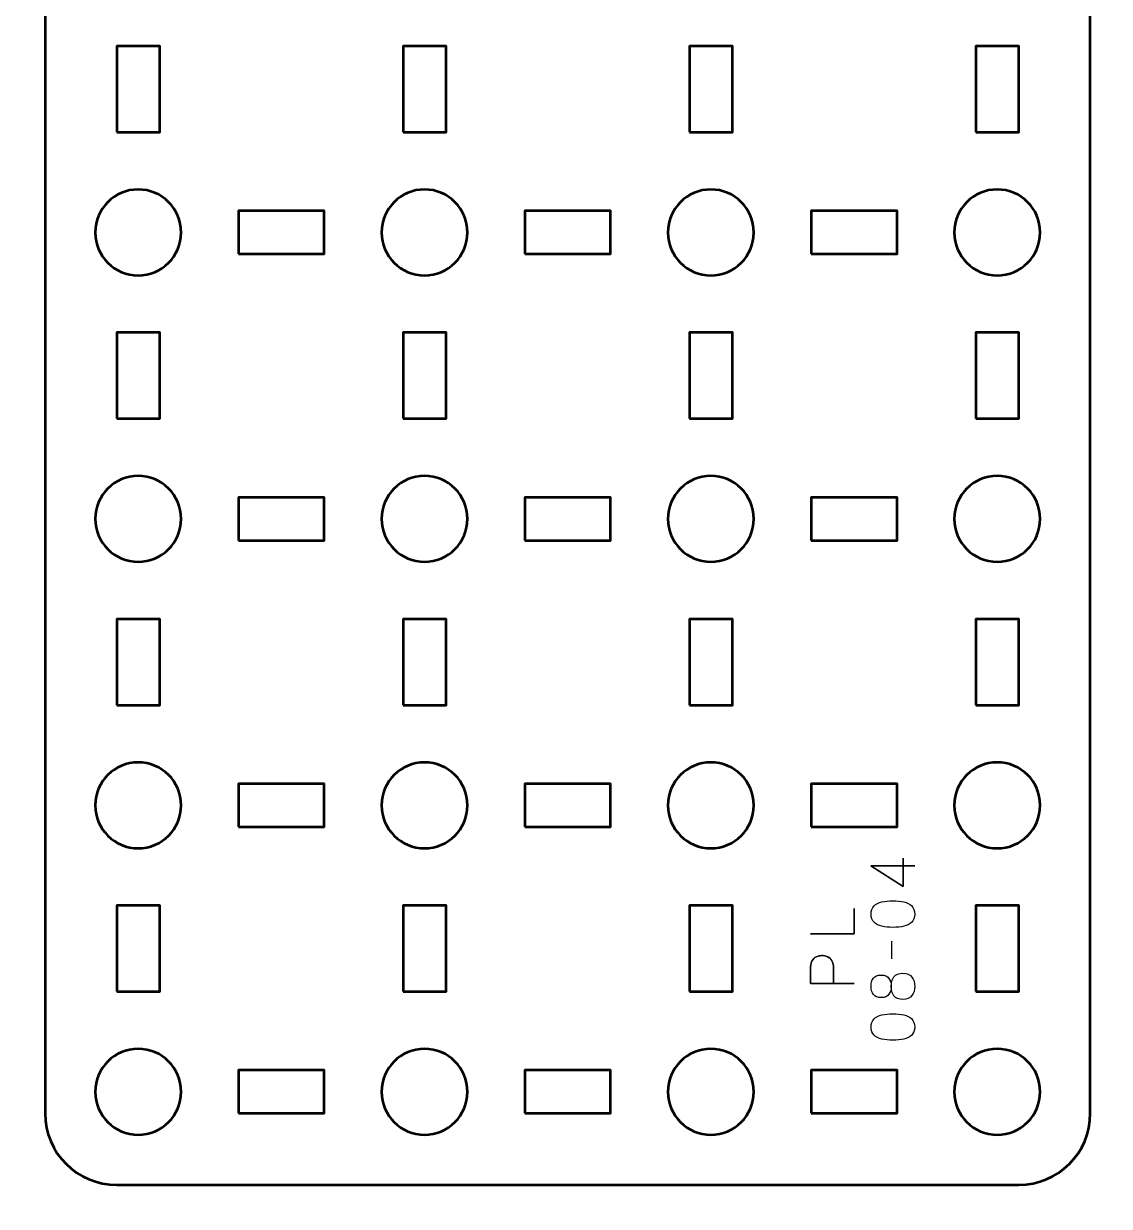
# Model space of a CAD drawing. Header units: centimetres. Extents: x -21 to 0, y -29.7 to 0.
# Drawn here: x -13.31 to -5.72, y -15.75 to -7.49 of the extents above; entities that cross this region are included whole.
import ezdxf

# ---------------------------------------------------------------- set-up
doc = ezdxf.new("R2010")
doc.units = ezdxf.units.CM
doc.header["$MEASUREMENT"] = 0
doc.layers.add('Layer 1', color=7, linetype='Continuous')

msp = doc.modelspace()

# ---------------------------------------------------------------- linework, layer by layer
at = {"layer": 'Layer 1', "color": 22, "lineweight": 53}
msp.add_open_spline([(-21.00003, -29.19996), (-21.00003, -29.19996), (-21.00003, -0.49992), (-21.00003, -0.49992), (-21.00003, -0.49992), (-21.00003, -0.22295), (-20.77694, 0.00004), (-20.49994, 0.00004), (-20.49994, 0.00004), (-20.49994, 0.00004), (-0.50008, 0.00004), (-0.50008, 0.00004), (-0.50008, 0.00004), (-0.22294, 0.00004), (0.00002, -0.22295), (0.00002, -0.49992), (0.00002, -0.49992), (0.00002, -0.49992), (0.00002, -29.19996), (0.00002, -29.19996), (0.00002, -29.19996), (0.00002, -29.47696), (-0.22294, -29.70005), (-0.50008, -29.70005), (-0.50008, -29.70005), (-0.50008, -29.70005), (-20.49994, -29.70005), (-20.49994, -29.70005), (-20.49994, -29.70005), (-20.77694, -29.70005), (-21.00003, -29.47696), (-21.00003, -29.19996)], degree=3, knots=[0, 0, 0, 0, 0.125, 0.125, 0.125, 0.125, 0.25, 0.25, 0.25, 0.25, 0.375, 0.375, 0.375, 0.375, 0.5, 0.5, 0.5, 0.5, 0.625, 0.625, 0.625, 0.625, 0.75, 0.75, 0.75, 0.75, 0.875, 0.875, 0.875, 0.875, 1, 1, 1, 1], dxfattribs=at)
at = {"layer": 'Layer 1', "color": 2, "lineweight": 53}
msp.add_open_spline([(-13.15627, -15.09992), (-13.15627, -15.09992), (-13.15627, -0.80006), (-13.15627, -0.80006), (-13.15627, -0.80006), (-13.15627, -0.52292), (-12.93318, -0.29996), (-12.65618, -0.29996), (-12.65618, -0.29996), (-12.65618, -0.29996), (-6.35621, -0.29996), (-6.35621, -0.29996), (-6.35621, -0.29996), (-6.07924, -0.29996), (-5.85625, -0.52292), (-5.85625, -0.80006), (-5.85625, -0.80006), (-5.85625, -0.80006), (-5.85625, -15.09992), (-5.85625, -15.09992), (-5.85625, -15.09992), (-5.85625, -15.37692), (-6.07924, -15.60002), (-6.35621, -15.60002), (-6.35621, -15.60002), (-6.35621, -15.60002), (-12.65618, -15.60002), (-12.65618, -15.60002), (-12.65618, -15.60002), (-12.93318, -15.60002), (-13.15627, -15.37692), (-13.15627, -15.09992)], degree=3, knots=[0, 0, 0, 0, 0.125, 0.125, 0.125, 0.125, 0.25, 0.25, 0.25, 0.25, 0.375, 0.375, 0.375, 0.375, 0.5, 0.5, 0.5, 0.5, 0.625, 0.625, 0.625, 0.625, 0.75, 0.75, 0.75, 0.75, 0.875, 0.875, 0.875, 0.875, 1, 1, 1, 1], dxfattribs=at)
at = {"layer": 'Layer 1', "lineweight": 53}
for points in [[(-12.65618, -8.24997), (-12.65618, -8.24997), (-12.65618, -7.64997), (-12.65618, -7.64997), (-12.65618, -7.64997), (-12.65618, -7.64997), (-12.35617, -7.64997), (-12.35617, -7.64997), (-12.35617, -7.64997), (-12.35617, -7.64997), (-12.35617, -8.24997), (-12.35617, -8.24997), (-12.35617, -8.24997), (-12.35617, -8.24997), (-12.65618, -8.24997), (-12.65618, -8.24997)], [(-10.65624, -8.24997), (-10.65624, -8.24997), (-10.65624, -7.64997), (-10.65624, -7.64997), (-10.65624, -7.64997), (-10.65624, -7.64997), (-10.35624, -7.64997), (-10.35624, -7.64997), (-10.35624, -7.64997), (-10.35624, -7.64997), (-10.35624, -8.24997), (-10.35624, -8.24997), (-10.35624, -8.24997), (-10.35624, -8.24997), (-10.65624, -8.24997), (-10.65624, -8.24997)], [(-8.65632, -8.24997), (-8.65632, -8.24997), (-8.65632, -7.64997), (-8.65632, -7.64997), (-8.65632, -7.64997), (-8.65632, -7.64997), (-8.35632, -7.64997), (-8.35632, -7.64997), (-8.35632, -7.64997), (-8.35632, -7.64997), (-8.35632, -8.24997), (-8.35632, -8.24997), (-8.35632, -8.24997), (-8.35632, -8.24997), (-8.65632, -8.24997), (-8.65632, -8.24997)], [(-6.65621, -8.24997), (-6.65621, -8.24997), (-6.65621, -7.64997), (-6.65621, -7.64997), (-6.65621, -7.64997), (-6.65621, -7.64997), (-6.35621, -7.64997), (-6.35621, -7.64997), (-6.35621, -7.64997), (-6.35621, -7.64997), (-6.35621, -8.24997), (-6.35621, -8.24997), (-6.35621, -8.24997), (-6.35621, -8.24997), (-6.65621, -8.24997), (-6.65621, -8.24997)], [(-12.50624, -8.65002), (-12.34047, -8.65002), (-12.20624, -8.78426), (-12.20624, -8.95003), (-12.20624, -8.95003), (-12.20624, -9.11569), (-12.34047, -9.25003), (-12.50624, -9.25003), (-12.50624, -9.25003), (-12.67191, -9.25003), (-12.80625, -9.11569), (-12.80625, -8.95003), (-12.80625, -8.95003), (-12.80625, -8.78426), (-12.67191, -8.65002), (-12.50624, -8.65002)], [(-10.50617, -8.65002), (-10.34054, -8.65002), (-10.20617, -8.78426), (-10.20617, -8.95003), (-10.20617, -8.95003), (-10.20617, -9.11569), (-10.34054, -9.25003), (-10.50617, -9.25003), (-10.50617, -9.25003), (-10.67194, -9.25003), (-10.80617, -9.11569), (-10.80617, -8.95003), (-10.80617, -8.95003), (-10.80617, -8.78426), (-10.67194, -8.65002), (-10.50617, -8.65002)], [(-8.50625, -8.65002), (-8.34058, -8.65002), (-8.20625, -8.78426), (-8.20625, -8.95003), (-8.20625, -8.95003), (-8.20625, -9.11569), (-8.34058, -9.25003), (-8.50625, -9.25003), (-8.50625, -9.25003), (-8.67188, -9.25003), (-8.80625, -9.11569), (-8.80625, -8.95003), (-8.80625, -8.95003), (-8.80625, -8.78426), (-8.67188, -8.65002), (-8.50625, -8.65002)], [(-6.50628, -8.65002), (-6.34051, -8.65002), (-6.20628, -8.78426), (-6.20628, -8.95003), (-6.20628, -8.95003), (-6.20628, -9.11569), (-6.34051, -9.25003), (-6.50628, -9.25003), (-6.50628, -9.25003), (-6.67195, -9.25003), (-6.80628, -9.11569), (-6.80628, -8.95003), (-6.80628, -8.95003), (-6.80628, -8.78426), (-6.67195, -8.65002), (-6.50628, -8.65002)], [(-11.80623, -9.09996), (-11.80623, -9.09996), (-11.80623, -8.79995), (-11.80623, -8.79995), (-11.80623, -8.79995), (-11.80623, -8.79995), (-11.20622, -8.79995), (-11.20622, -8.79995), (-11.20622, -8.79995), (-11.20622, -8.79995), (-11.20622, -9.09996), (-11.20622, -9.09996), (-11.20622, -9.09996), (-11.20622, -9.09996), (-11.80623, -9.09996), (-11.80623, -9.09996)], [(-9.80626, -9.09996), (-9.80626, -9.09996), (-9.80626, -8.79995), (-9.80626, -8.79995), (-9.80626, -8.79995), (-9.80626, -8.79995), (-9.20627, -8.79995), (-9.20627, -8.79995), (-9.20627, -8.79995), (-9.20627, -8.79995), (-9.20627, -9.09996), (-9.20627, -9.09996), (-9.20627, -9.09996), (-9.20627, -9.09996), (-9.80626, -9.09996), (-9.80626, -9.09996)], [(-7.8062, -9.09996), (-7.8062, -9.09996), (-7.8062, -8.79995), (-7.8062, -8.79995), (-7.8062, -8.79995), (-7.8062, -8.79995), (-7.20619, -8.79995), (-7.20619, -8.79995), (-7.20619, -8.79995), (-7.20619, -8.79995), (-7.20619, -9.09996), (-7.20619, -9.09996), (-7.20619, -9.09996), (-7.20619, -9.09996), (-7.8062, -9.09996), (-7.8062, -9.09996)], [(-12.65618, -10.24994), (-12.65618, -10.24994), (-12.65618, -9.64994), (-12.65618, -9.64994), (-12.65618, -9.64994), (-12.65618, -9.64994), (-12.35617, -9.64994), (-12.35617, -9.64994), (-12.35617, -9.64994), (-12.35617, -9.64994), (-12.35617, -10.24994), (-12.35617, -10.24994), (-12.35617, -10.24994), (-12.35617, -10.24994), (-12.65618, -10.24994), (-12.65618, -10.24994)], [(-10.65624, -10.24994), (-10.65624, -10.24994), (-10.65624, -9.64994), (-10.65624, -9.64994), (-10.65624, -9.64994), (-10.65624, -9.64994), (-10.35624, -9.64994), (-10.35624, -9.64994), (-10.35624, -9.64994), (-10.35624, -9.64994), (-10.35624, -10.24994), (-10.35624, -10.24994), (-10.35624, -10.24994), (-10.35624, -10.24994), (-10.65624, -10.24994), (-10.65624, -10.24994)], [(-8.65632, -10.24994), (-8.65632, -10.24994), (-8.65632, -9.64994), (-8.65632, -9.64994), (-8.65632, -9.64994), (-8.65632, -9.64994), (-8.35632, -9.64994), (-8.35632, -9.64994), (-8.35632, -9.64994), (-8.35632, -9.64994), (-8.35632, -10.24994), (-8.35632, -10.24994), (-8.35632, -10.24994), (-8.35632, -10.24994), (-8.65632, -10.24994), (-8.65632, -10.24994)], [(-6.65621, -10.24994), (-6.65621, -10.24994), (-6.65621, -9.64994), (-6.65621, -9.64994), (-6.65621, -9.64994), (-6.65621, -9.64994), (-6.35621, -9.64994), (-6.35621, -9.64994), (-6.35621, -9.64994), (-6.35621, -9.64994), (-6.35621, -10.24994), (-6.35621, -10.24994), (-6.35621, -10.24994), (-6.35621, -10.24994), (-6.65621, -10.24994), (-6.65621, -10.24994)], [(-12.50624, -10.64999), (-12.34047, -10.64999), (-12.20624, -10.78433), (-12.20624, -10.94999), (-12.20624, -10.94999), (-12.20624, -11.11562), (-12.34047, -11.25), (-12.50624, -11.25), (-12.50624, -11.25), (-12.67191, -11.25), (-12.80625, -11.11562), (-12.80625, -10.94999), (-12.80625, -10.94999), (-12.80625, -10.78433), (-12.67191, -10.64999), (-12.50624, -10.64999)], [(-10.50617, -10.64999), (-10.34054, -10.64999), (-10.20617, -10.78433), (-10.20617, -10.94999), (-10.20617, -10.94999), (-10.20617, -11.11562), (-10.34054, -11.25), (-10.50617, -11.25), (-10.50617, -11.25), (-10.67194, -11.25), (-10.80617, -11.11562), (-10.80617, -10.94999), (-10.80617, -10.94999), (-10.80617, -10.78433), (-10.67194, -10.64999), (-10.50617, -10.64999)], [(-8.50625, -10.64999), (-8.34058, -10.64999), (-8.20625, -10.78433), (-8.20625, -10.94999), (-8.20625, -10.94999), (-8.20625, -11.11562), (-8.34058, -11.25), (-8.50625, -11.25), (-8.50625, -11.25), (-8.67188, -11.25), (-8.80625, -11.11562), (-8.80625, -10.94999), (-8.80625, -10.94999), (-8.80625, -10.78433), (-8.67188, -10.64999), (-8.50625, -10.64999)], [(-6.50628, -10.64999), (-6.34051, -10.64999), (-6.20628, -10.78433), (-6.20628, -10.94999), (-6.20628, -10.94999), (-6.20628, -11.11562), (-6.34051, -11.25), (-6.50628, -11.25), (-6.50628, -11.25), (-6.67195, -11.25), (-6.80628, -11.11562), (-6.80628, -10.94999), (-6.80628, -10.94999), (-6.80628, -10.78433), (-6.67195, -10.64999), (-6.50628, -10.64999)], [(-11.80623, -11.10007), (-11.80623, -11.10007), (-11.80623, -10.80006), (-11.80623, -10.80006), (-11.80623, -10.80006), (-11.80623, -10.80006), (-11.20622, -10.80006), (-11.20622, -10.80006), (-11.20622, -10.80006), (-11.20622, -10.80006), (-11.20622, -11.10007), (-11.20622, -11.10007), (-11.20622, -11.10007), (-11.20622, -11.10007), (-11.80623, -11.10007), (-11.80623, -11.10007)], [(-9.80626, -11.10007), (-9.80626, -11.10007), (-9.80626, -10.80006), (-9.80626, -10.80006), (-9.80626, -10.80006), (-9.80626, -10.80006), (-9.20627, -10.80006), (-9.20627, -10.80006), (-9.20627, -10.80006), (-9.20627, -10.80006), (-9.20627, -11.10007), (-9.20627, -11.10007), (-9.20627, -11.10007), (-9.20627, -11.10007), (-9.80626, -11.10007), (-9.80626, -11.10007)], [(-7.8062, -11.10007), (-7.8062, -11.10007), (-7.8062, -10.80006), (-7.8062, -10.80006), (-7.8062, -10.80006), (-7.8062, -10.80006), (-7.20619, -10.80006), (-7.20619, -10.80006), (-7.20619, -10.80006), (-7.20619, -10.80006), (-7.20619, -11.10007), (-7.20619, -11.10007), (-7.20619, -11.10007), (-7.20619, -11.10007), (-7.8062, -11.10007), (-7.8062, -11.10007)], [(-12.65618, -12.25001), (-12.65618, -12.25001), (-12.65618, -11.65001), (-12.65618, -11.65001), (-12.65618, -11.65001), (-12.65618, -11.65001), (-12.35617, -11.65001), (-12.35617, -11.65001), (-12.35617, -11.65001), (-12.35617, -11.65001), (-12.35617, -12.25001), (-12.35617, -12.25001), (-12.35617, -12.25001), (-12.35617, -12.25001), (-12.65618, -12.25001), (-12.65618, -12.25001)], [(-10.65624, -12.25001), (-10.65624, -12.25001), (-10.65624, -11.65001), (-10.65624, -11.65001), (-10.65624, -11.65001), (-10.65624, -11.65001), (-10.35624, -11.65001), (-10.35624, -11.65001), (-10.35624, -11.65001), (-10.35624, -11.65001), (-10.35624, -12.25001), (-10.35624, -12.25001), (-10.35624, -12.25001), (-10.35624, -12.25001), (-10.65624, -12.25001), (-10.65624, -12.25001)], [(-8.65632, -12.25001), (-8.65632, -12.25001), (-8.65632, -11.65001), (-8.65632, -11.65001), (-8.65632, -11.65001), (-8.65632, -11.65001), (-8.35632, -11.65001), (-8.35632, -11.65001), (-8.35632, -11.65001), (-8.35632, -11.65001), (-8.35632, -12.25001), (-8.35632, -12.25001), (-8.35632, -12.25001), (-8.35632, -12.25001), (-8.65632, -12.25001), (-8.65632, -12.25001)], [(-6.65621, -12.25001), (-6.65621, -12.25001), (-6.65621, -11.65001), (-6.65621, -11.65001), (-6.65621, -11.65001), (-6.65621, -11.65001), (-6.35621, -11.65001), (-6.35621, -11.65001), (-6.35621, -11.65001), (-6.35621, -11.65001), (-6.35621, -12.25001), (-6.35621, -12.25001), (-6.35621, -12.25001), (-6.35621, -12.25001), (-6.65621, -12.25001), (-6.65621, -12.25001)], [(-12.50624, -12.64991), (-12.34047, -12.64991), (-12.20624, -12.78429), (-12.20624, -12.94992), (-12.20624, -12.94992), (-12.20624, -13.11569), (-12.34047, -13.24992), (-12.50624, -13.24992), (-12.50624, -13.24992), (-12.67191, -13.24992), (-12.80625, -13.11569), (-12.80625, -12.94992), (-12.80625, -12.94992), (-12.80625, -12.78429), (-12.67191, -12.64991), (-12.50624, -12.64991)], [(-10.50617, -12.64991), (-10.34054, -12.64991), (-10.20617, -12.78429), (-10.20617, -12.94992), (-10.20617, -12.94992), (-10.20617, -13.11569), (-10.34054, -13.24992), (-10.50617, -13.24992), (-10.50617, -13.24992), (-10.67194, -13.24992), (-10.80617, -13.11569), (-10.80617, -12.94992), (-10.80617, -12.94992), (-10.80617, -12.78429), (-10.67194, -12.64991), (-10.50617, -12.64991)], [(-8.50625, -12.64991), (-8.34058, -12.64991), (-8.20625, -12.78429), (-8.20625, -12.94992), (-8.20625, -12.94992), (-8.20625, -13.11569), (-8.34058, -13.24992), (-8.50625, -13.24992), (-8.50625, -13.24992), (-8.67188, -13.24992), (-8.80625, -13.11569), (-8.80625, -12.94992), (-8.80625, -12.94992), (-8.80625, -12.78429), (-8.67188, -12.64991), (-8.50625, -12.64991)], [(-6.50628, -12.64991), (-6.34051, -12.64991), (-6.20628, -12.78429), (-6.20628, -12.94992), (-6.20628, -12.94992), (-6.20628, -13.11569), (-6.34051, -13.24992), (-6.50628, -13.24992), (-6.50628, -13.24992), (-6.67195, -13.24992), (-6.80628, -13.11569), (-6.80628, -12.94992), (-6.80628, -12.94992), (-6.80628, -12.78429), (-6.67195, -12.64991), (-6.50628, -12.64991)], [(-11.80623, -13.09999), (-11.80623, -13.09999), (-11.80623, -12.79999), (-11.80623, -12.79999), (-11.80623, -12.79999), (-11.80623, -12.79999), (-11.20622, -12.79999), (-11.20622, -12.79999), (-11.20622, -12.79999), (-11.20622, -12.79999), (-11.20622, -13.09999), (-11.20622, -13.09999), (-11.20622, -13.09999), (-11.20622, -13.09999), (-11.80623, -13.09999), (-11.80623, -13.09999)], [(-9.80626, -13.09999), (-9.80626, -13.09999), (-9.80626, -12.79999), (-9.80626, -12.79999), (-9.80626, -12.79999), (-9.80626, -12.79999), (-9.20627, -12.79999), (-9.20627, -12.79999), (-9.20627, -12.79999), (-9.20627, -12.79999), (-9.20627, -13.09999), (-9.20627, -13.09999), (-9.20627, -13.09999), (-9.20627, -13.09999), (-9.80626, -13.09999), (-9.80626, -13.09999)], [(-7.8062, -13.09999), (-7.8062, -13.09999), (-7.8062, -12.79999), (-7.8062, -12.79999), (-7.8062, -12.79999), (-7.8062, -12.79999), (-7.20619, -12.79999), (-7.20619, -12.79999), (-7.20619, -12.79999), (-7.20619, -12.79999), (-7.20619, -13.09999), (-7.20619, -13.09999), (-7.20619, -13.09999), (-7.20619, -13.09999), (-7.8062, -13.09999), (-7.8062, -13.09999)], [(-12.65618, -14.24997), (-12.65618, -14.24997), (-12.65618, -13.64997), (-12.65618, -13.64997), (-12.65618, -13.64997), (-12.65618, -13.64997), (-12.35617, -13.64997), (-12.35617, -13.64997), (-12.35617, -13.64997), (-12.35617, -13.64997), (-12.35617, -14.24997), (-12.35617, -14.24997), (-12.35617, -14.24997), (-12.35617, -14.24997), (-12.65618, -14.24997), (-12.65618, -14.24997)], [(-10.65624, -14.24997), (-10.65624, -14.24997), (-10.65624, -13.64997), (-10.65624, -13.64997), (-10.65624, -13.64997), (-10.65624, -13.64997), (-10.35624, -13.64997), (-10.35624, -13.64997), (-10.35624, -13.64997), (-10.35624, -13.64997), (-10.35624, -14.24997), (-10.35624, -14.24997), (-10.35624, -14.24997), (-10.35624, -14.24997), (-10.65624, -14.24997), (-10.65624, -14.24997)], [(-8.65632, -14.24997), (-8.65632, -14.24997), (-8.65632, -13.64997), (-8.65632, -13.64997), (-8.65632, -13.64997), (-8.65632, -13.64997), (-8.35632, -13.64997), (-8.35632, -13.64997), (-8.35632, -13.64997), (-8.35632, -13.64997), (-8.35632, -14.24997), (-8.35632, -14.24997), (-8.35632, -14.24997), (-8.35632, -14.24997), (-8.65632, -14.24997), (-8.65632, -14.24997)], [(-6.65621, -14.24997), (-6.65621, -14.24997), (-6.65621, -13.64997), (-6.65621, -13.64997), (-6.65621, -13.64997), (-6.65621, -13.64997), (-6.35621, -13.64997), (-6.35621, -13.64997), (-6.35621, -13.64997), (-6.35621, -13.64997), (-6.35621, -14.24997), (-6.35621, -14.24997), (-6.35621, -14.24997), (-6.35621, -14.24997), (-6.65621, -14.24997), (-6.65621, -14.24997)], [(-12.50624, -14.64999), (-12.34047, -14.64999), (-12.20624, -14.78422), (-12.20624, -14.94999), (-12.20624, -14.94999), (-12.20624, -15.11565), (-12.34047, -15.24999), (-12.50624, -15.24999), (-12.50624, -15.24999), (-12.67191, -15.24999), (-12.80625, -15.11565), (-12.80625, -14.94999), (-12.80625, -14.94999), (-12.80625, -14.78422), (-12.67191, -14.64999), (-12.50624, -14.64999)], [(-10.50617, -14.64999), (-10.34054, -14.64999), (-10.20617, -14.78422), (-10.20617, -14.94999), (-10.20617, -14.94999), (-10.20617, -15.11565), (-10.34054, -15.24999), (-10.50617, -15.24999), (-10.50617, -15.24999), (-10.67194, -15.24999), (-10.80617, -15.11565), (-10.80617, -14.94999), (-10.80617, -14.94999), (-10.80617, -14.78422), (-10.67194, -14.64999), (-10.50617, -14.64999)], [(-8.50625, -14.64999), (-8.34058, -14.64999), (-8.20625, -14.78422), (-8.20625, -14.94999), (-8.20625, -14.94999), (-8.20625, -15.11565), (-8.34058, -15.24999), (-8.50625, -15.24999), (-8.50625, -15.24999), (-8.67188, -15.24999), (-8.80625, -15.11565), (-8.80625, -14.94999), (-8.80625, -14.94999), (-8.80625, -14.78422), (-8.67188, -14.64999), (-8.50625, -14.64999)], [(-6.50628, -14.64999), (-6.34051, -14.64999), (-6.20628, -14.78422), (-6.20628, -14.94999), (-6.20628, -14.94999), (-6.20628, -15.11565), (-6.34051, -15.24999), (-6.50628, -15.24999), (-6.50628, -15.24999), (-6.67195, -15.24999), (-6.80628, -15.11565), (-6.80628, -14.94999), (-6.80628, -14.94999), (-6.80628, -14.78422), (-6.67195, -14.64999), (-6.50628, -14.64999)], [(-11.80623, -15.09992), (-11.80623, -15.09992), (-11.80623, -14.79992), (-11.80623, -14.79992), (-11.80623, -14.79992), (-11.80623, -14.79992), (-11.20622, -14.79992), (-11.20622, -14.79992), (-11.20622, -14.79992), (-11.20622, -14.79992), (-11.20622, -15.09992), (-11.20622, -15.09992), (-11.20622, -15.09992), (-11.20622, -15.09992), (-11.80623, -15.09992), (-11.80623, -15.09992)], [(-9.80626, -15.09992), (-9.80626, -15.09992), (-9.80626, -14.79992), (-9.80626, -14.79992), (-9.80626, -14.79992), (-9.80626, -14.79992), (-9.20627, -14.79992), (-9.20627, -14.79992), (-9.20627, -14.79992), (-9.20627, -14.79992), (-9.20627, -15.09992), (-9.20627, -15.09992), (-9.20627, -15.09992), (-9.20627, -15.09992), (-9.80626, -15.09992), (-9.80626, -15.09992)], [(-7.8062, -15.09992), (-7.8062, -15.09992), (-7.8062, -14.79992), (-7.8062, -14.79992), (-7.8062, -14.79992), (-7.8062, -14.79992), (-7.20619, -14.79992), (-7.20619, -14.79992), (-7.20619, -14.79992), (-7.20619, -14.79992), (-7.20619, -15.09992), (-7.20619, -15.09992), (-7.20619, -15.09992), (-7.20619, -15.09992), (-7.8062, -15.09992), (-7.8062, -15.09992)]]:
    msp.add_open_spline(points, degree=3, knots=[0, 0, 0, 0, 0.25, 0.25, 0.25, 0.25, 0.5, 0.5, 0.5, 0.5, 0.75, 0.75, 0.75, 0.75, 1, 1, 1, 1], dxfattribs=at)
at = {"layer": 'Layer 1', "color": 40, "lineweight": 30}
for points, knots in [([(-7.08286, -13.37297), (-7.08286, -13.37297), (-7.38808, -13.37297), (-7.38808, -13.37297), (-7.38808, -13.37297), (-7.38808, -13.37297), (-7.16418, -13.51683), (-7.16418, -13.51683), (-7.16418, -13.51683), (-7.16418, -13.51683), (-7.16418, -13.31882), (-7.16418, -13.31882), (-7.16418, -13.31882), (-7.16418, -13.31882), (-7.16418, -13.51683), (-7.16418, -13.51683), (-7.16418, -13.51683), (-7.16418, -13.51683), (-7.38808, -13.37297), (-7.38808, -13.37297), (-7.38808, -13.37297), (-7.38808, -13.37297), (-7.08286, -13.37297), (-7.08286, -13.37297)], [0, 0, 0, 0, 0.1666667, 0.1666667, 0.1666667, 0.1666667, 0.3333333, 0.3333333, 0.3333333, 0.3333333, 0.5, 0.5, 0.5, 0.5, 0.6666667, 0.6666667, 0.6666667, 0.6666667, 0.8333333, 0.8333333, 0.8333333, 0.8333333, 1, 1, 1, 1]), ([(-7.08286, -13.70991), (-7.08314, -13.68539), (-7.09002, -13.66637), (-7.10353, -13.65286), (-7.10353, -13.65286), (-7.11705, -13.63949), (-7.13521, -13.63011), (-7.15825, -13.62489), (-7.15825, -13.62489), (-7.18111, -13.61977), (-7.20676, -13.6173), (-7.23526, -13.61758), (-7.23526, -13.61758), (-7.26338, -13.6173), (-7.28902, -13.61977), (-7.31203, -13.62489), (-7.31203, -13.62489), (-7.33478, -13.63011), (-7.35295, -13.63949), (-7.36674, -13.65286), (-7.36674, -13.65286), (-7.38025, -13.66637), (-7.38727, -13.68539), (-7.3877, -13.70991), (-7.3877, -13.70991), (-7.38727, -13.73456), (-7.38025, -13.75358), (-7.36674, -13.76695), (-7.36674, -13.76695), (-7.35295, -13.78046), (-7.33478, -13.7897), (-7.31203, -13.79478), (-7.31203, -13.79478), (-7.28902, -13.80004), (-7.26338, -13.80251), (-7.23526, -13.80209), (-7.23526, -13.80209), (-7.20676, -13.80251), (-7.18111, -13.80004), (-7.15825, -13.79478), (-7.15825, -13.79478), (-7.13521, -13.7897), (-7.11705, -13.78046), (-7.10353, -13.76695), (-7.10353, -13.76695), (-7.09002, -13.75358), (-7.08314, -13.73456), (-7.08286, -13.70991)], [0, 0, 0, 0, 0.0833333, 0.0833333, 0.0833333, 0.0833333, 0.1666667, 0.1666667, 0.1666667, 0.1666667, 0.25, 0.25, 0.25, 0.25, 0.3333333, 0.3333333, 0.3333333, 0.3333333, 0.4166667, 0.4166667, 0.4166667, 0.4166667, 0.5, 0.5, 0.5, 0.5, 0.5833333, 0.5833333, 0.5833333, 0.5833333, 0.6666667, 0.6666667, 0.6666667, 0.6666667, 0.75, 0.75, 0.75, 0.75, 0.8333333, 0.8333333, 0.8333333, 0.8333333, 0.9166667, 0.9166667, 0.9166667, 0.9166667, 1, 1, 1, 1]), ([(-7.08286, -13.70991), (-7.08314, -13.68539), (-7.09002, -13.66637), (-7.10353, -13.65286), (-7.10353, -13.65286), (-7.11705, -13.63949), (-7.13521, -13.63011), (-7.15825, -13.62489), (-7.15825, -13.62489), (-7.18111, -13.61977), (-7.20676, -13.6173), (-7.23526, -13.61758), (-7.23526, -13.61758), (-7.26338, -13.6173), (-7.28902, -13.61977), (-7.31203, -13.62489), (-7.31203, -13.62489), (-7.33478, -13.63011), (-7.35295, -13.63949), (-7.36674, -13.65286), (-7.36674, -13.65286), (-7.38025, -13.66637), (-7.38727, -13.68539), (-7.3877, -13.70991), (-7.3877, -13.70991), (-7.38727, -13.73456), (-7.38025, -13.75358), (-7.36674, -13.76695), (-7.36674, -13.76695), (-7.35295, -13.78046), (-7.33478, -13.7897), (-7.31203, -13.79478), (-7.31203, -13.79478), (-7.28902, -13.80004), (-7.26338, -13.80251), (-7.23526, -13.80209), (-7.23526, -13.80209), (-7.20676, -13.80251), (-7.18111, -13.80004), (-7.15825, -13.79478), (-7.15825, -13.79478), (-7.13521, -13.7897), (-7.11705, -13.78046), (-7.10353, -13.76695), (-7.10353, -13.76695), (-7.09002, -13.75358), (-7.08314, -13.73456), (-7.08286, -13.70991)], [0, 0, 0, 0, 0.0833333, 0.0833333, 0.0833333, 0.0833333, 0.1666667, 0.1666667, 0.1666667, 0.1666667, 0.25, 0.25, 0.25, 0.25, 0.3333333, 0.3333333, 0.3333333, 0.3333333, 0.4166667, 0.4166667, 0.4166667, 0.4166667, 0.5, 0.5, 0.5, 0.5, 0.5833333, 0.5833333, 0.5833333, 0.5833333, 0.6666667, 0.6666667, 0.6666667, 0.6666667, 0.75, 0.75, 0.75, 0.75, 0.8333333, 0.8333333, 0.8333333, 0.8333333, 0.9166667, 0.9166667, 0.9166667, 0.9166667, 1, 1, 1, 1]), ([(-7.50619, -13.66994), (-7.50619, -13.66994), (-7.50619, -13.84812), (-7.50619, -13.84812), (-7.50619, -13.84812), (-7.50619, -13.84812), (-7.81142, -13.84812), (-7.81142, -13.84812), (-7.81142, -13.84812), (-7.81142, -13.84812), (-7.50619, -13.84812), (-7.50619, -13.84812), (-7.50619, -13.84812), (-7.50619, -13.84812), (-7.50619, -13.66994), (-7.50619, -13.66994)], [0, 0, 0, 0, 0.25, 0.25, 0.25, 0.25, 0.5, 0.5, 0.5, 0.5, 0.75, 0.75, 0.75, 0.75, 1, 1, 1, 1]), ([(-7.50619, -14.19455), (-7.50619, -14.19455), (-7.81142, -14.19455), (-7.81142, -14.19455), (-7.81142, -14.19455), (-7.81142, -14.19455), (-7.81142, -14.09726), (-7.81142, -14.09726), (-7.81142, -14.09726), (-7.81114, -14.07164), (-7.80743, -14.05164), (-7.80027, -14.03746), (-7.80027, -14.03746), (-7.79297, -14.02356), (-7.78344, -14.01375), (-7.77159, -14.00811), (-7.77159, -14.00811), (-7.75974, -14.00261), (-7.74693, -13.99957), (-7.73317, -13.99901), (-7.73317, -13.99901), (-7.7191, -13.99834), (-7.70573, -14.00067), (-7.69306, -14.00617), (-7.69306, -14.00617), (-7.68036, -14.01171), (-7.66992, -14.0212), (-7.66177, -14.03443), (-7.66177, -14.03443), (-7.65366, -14.04794), (-7.64949, -14.06614), (-7.64925, -14.08928), (-7.64925, -14.08928), (-7.64925, -14.08928), (-7.64925, -14.19455), (-7.64925, -14.19455), (-7.64925, -14.19455), (-7.64925, -14.19455), (-7.64925, -14.08928), (-7.64925, -14.08928), (-7.64925, -14.08928), (-7.64949, -14.06653), (-7.65366, -14.0485), (-7.66177, -14.03499), (-7.66177, -14.03499), (-7.66992, -14.02162), (-7.68036, -14.01209), (-7.69306, -14.00645), (-7.69306, -14.00645), (-7.70573, -14.00095), (-7.7191, -13.99848), (-7.73317, -13.99901), (-7.73317, -13.99901), (-7.74693, -13.99957), (-7.75974, -14.00261), (-7.77159, -14.00825), (-7.77159, -14.00825), (-7.78344, -14.01404), (-7.79297, -14.02395), (-7.80027, -14.03788), (-7.80027, -14.03788), (-7.80743, -14.05206), (-7.81114, -14.07193), (-7.81142, -14.09726), (-7.81142, -14.09726), (-7.81142, -14.09726), (-7.81142, -14.19455), (-7.81142, -14.19455), (-7.81142, -14.19455), (-7.81142, -14.19455), (-7.50619, -14.19455), (-7.50619, -14.19455)], [0, 0, 0, 0, 0.0555556, 0.0555556, 0.0555556, 0.0555556, 0.1111111, 0.1111111, 0.1111111, 0.1111111, 0.1666667, 0.1666667, 0.1666667, 0.1666667, 0.2222222, 0.2222222, 0.2222222, 0.2222222, 0.2777778, 0.2777778, 0.2777778, 0.2777778, 0.3333333, 0.3333333, 0.3333333, 0.3333333, 0.3888889, 0.3888889, 0.3888889, 0.3888889, 0.4444444, 0.4444444, 0.4444444, 0.4444444, 0.5, 0.5, 0.5, 0.5, 0.5555556, 0.5555556, 0.5555556, 0.5555556, 0.6111111, 0.6111111, 0.6111111, 0.6111111, 0.6666667, 0.6666667, 0.6666667, 0.6666667, 0.7222222, 0.7222222, 0.7222222, 0.7222222, 0.7777778, 0.7777778, 0.7777778, 0.7777778, 0.8333333, 0.8333333, 0.8333333, 0.8333333, 0.8888889, 0.8888889, 0.8888889, 0.8888889, 0.9444444, 0.9444444, 0.9444444, 0.9444444, 1, 1, 1, 1]), ([(-7.24669, -14.21385), (-7.2463, -14.1918), (-7.25167, -14.17321), (-7.26271, -14.15832), (-7.26271, -14.15832), (-7.27371, -14.14343), (-7.29178, -14.13571), (-7.317, -14.13504), (-7.317, -14.13504), (-7.34208, -14.13557), (-7.36025, -14.14301), (-7.37157, -14.15747), (-7.37157, -14.15747), (-7.38272, -14.17197), (-7.38808, -14.19085), (-7.3877, -14.21385), (-7.3877, -14.21385), (-7.38741, -14.23699), (-7.38191, -14.25576), (-7.37101, -14.27022), (-7.37101, -14.27022), (-7.35997, -14.28469), (-7.34194, -14.29213), (-7.317, -14.29255), (-7.317, -14.29255), (-7.29178, -14.29213), (-7.27371, -14.2844), (-7.26271, -14.26938), (-7.26271, -14.26938), (-7.25167, -14.25463), (-7.2463, -14.23618), (-7.24669, -14.21385)], [0, 0, 0, 0, 0.125, 0.125, 0.125, 0.125, 0.25, 0.25, 0.25, 0.25, 0.375, 0.375, 0.375, 0.375, 0.5, 0.5, 0.5, 0.5, 0.625, 0.625, 0.625, 0.625, 0.75, 0.75, 0.75, 0.75, 0.875, 0.875, 0.875, 0.875, 1, 1, 1, 1]), ([(-7.24669, -14.21385), (-7.2463, -14.1918), (-7.25167, -14.17321), (-7.26271, -14.15832), (-7.26271, -14.15832), (-7.27371, -14.14343), (-7.29178, -14.13571), (-7.317, -14.13504), (-7.317, -14.13504), (-7.34208, -14.13557), (-7.36025, -14.14301), (-7.37157, -14.15747), (-7.37157, -14.15747), (-7.38272, -14.17197), (-7.38808, -14.19085), (-7.3877, -14.21385), (-7.3877, -14.21385), (-7.38741, -14.23699), (-7.38191, -14.25576), (-7.37101, -14.27022), (-7.37101, -14.27022), (-7.35997, -14.28469), (-7.34194, -14.29213), (-7.317, -14.29255), (-7.317, -14.29255), (-7.29178, -14.29213), (-7.27371, -14.2844), (-7.26271, -14.26938), (-7.26271, -14.26938), (-7.25167, -14.25463), (-7.2463, -14.23618), (-7.24669, -14.21385)], [0, 0, 0, 0, 0.125, 0.125, 0.125, 0.125, 0.25, 0.25, 0.25, 0.25, 0.375, 0.375, 0.375, 0.375, 0.5, 0.5, 0.5, 0.5, 0.625, 0.625, 0.625, 0.625, 0.75, 0.75, 0.75, 0.75, 0.875, 0.875, 0.875, 0.875, 1, 1, 1, 1]), ([(-7.08286, -14.21385), (-7.08272, -14.1881), (-7.08907, -14.16644), (-7.10202, -14.14922), (-7.10202, -14.14922), (-7.11496, -14.132), (-7.13592, -14.12304), (-7.16499, -14.12234), (-7.16499, -14.12234), (-7.19377, -14.12276), (-7.21473, -14.13116), (-7.22768, -14.14742), (-7.22768, -14.14742), (-7.24052, -14.16382), (-7.24683, -14.18601), (-7.24669, -14.21385), (-7.24669, -14.21385), (-7.24683, -14.24182), (-7.24052, -14.26387), (-7.22768, -14.27999), (-7.22768, -14.27999), (-7.21473, -14.29626), (-7.19377, -14.30451), (-7.16499, -14.30479), (-7.16499, -14.30479), (-7.13592, -14.30427), (-7.11496, -14.29531), (-7.10202, -14.27805), (-7.10202, -14.27805), (-7.08907, -14.26098), (-7.08272, -14.23964), (-7.08286, -14.21385)], [0, 0, 0, 0, 0.125, 0.125, 0.125, 0.125, 0.25, 0.25, 0.25, 0.25, 0.375, 0.375, 0.375, 0.375, 0.5, 0.5, 0.5, 0.5, 0.625, 0.625, 0.625, 0.625, 0.75, 0.75, 0.75, 0.75, 0.875, 0.875, 0.875, 0.875, 1, 1, 1, 1]), ([(-7.08286, -14.21385), (-7.08272, -14.1881), (-7.08907, -14.16644), (-7.10202, -14.14922), (-7.10202, -14.14922), (-7.11496, -14.132), (-7.13592, -14.12304), (-7.16499, -14.12234), (-7.16499, -14.12234), (-7.19377, -14.12276), (-7.21473, -14.13116), (-7.22768, -14.14742), (-7.22768, -14.14742), (-7.24052, -14.16382), (-7.24683, -14.18601), (-7.24669, -14.21385), (-7.24669, -14.21385), (-7.24683, -14.24182), (-7.24052, -14.26387), (-7.22768, -14.27999), (-7.22768, -14.27999), (-7.21473, -14.29626), (-7.19377, -14.30451), (-7.16499, -14.30479), (-7.16499, -14.30479), (-7.13592, -14.30427), (-7.11496, -14.29531), (-7.10202, -14.27805), (-7.10202, -14.27805), (-7.08907, -14.26098), (-7.08272, -14.23964), (-7.08286, -14.21385)], [0, 0, 0, 0, 0.125, 0.125, 0.125, 0.125, 0.25, 0.25, 0.25, 0.25, 0.375, 0.375, 0.375, 0.375, 0.5, 0.5, 0.5, 0.5, 0.625, 0.625, 0.625, 0.625, 0.75, 0.75, 0.75, 0.75, 0.875, 0.875, 0.875, 0.875, 1, 1, 1, 1]), ([(-7.08286, -14.49787), (-7.08314, -14.47335), (-7.09002, -14.45434), (-7.10353, -14.44083), (-7.10353, -14.44083), (-7.11705, -14.42746), (-7.13521, -14.41807), (-7.15825, -14.41285), (-7.15825, -14.41285), (-7.18111, -14.40774), (-7.20676, -14.40527), (-7.23526, -14.40555), (-7.23526, -14.40555), (-7.26338, -14.40527), (-7.28902, -14.40774), (-7.31203, -14.41285), (-7.31203, -14.41285), (-7.33478, -14.41807), (-7.35295, -14.42746), (-7.36674, -14.44083), (-7.36674, -14.44083), (-7.38025, -14.45434), (-7.38727, -14.47335), (-7.3877, -14.49787), (-7.3877, -14.49787), (-7.38727, -14.52253), (-7.38025, -14.54154), (-7.36674, -14.55491), (-7.36674, -14.55491), (-7.35295, -14.56843), (-7.33478, -14.57767), (-7.31203, -14.58275), (-7.31203, -14.58275), (-7.28902, -14.588), (-7.26338, -14.59047), (-7.23526, -14.59005), (-7.23526, -14.59005), (-7.20676, -14.59047), (-7.18111, -14.588), (-7.15825, -14.58275), (-7.15825, -14.58275), (-7.13521, -14.57767), (-7.11705, -14.56843), (-7.10353, -14.55491), (-7.10353, -14.55491), (-7.09002, -14.54154), (-7.08314, -14.52253), (-7.08286, -14.49787)], [0, 0, 0, 0, 0.0833333, 0.0833333, 0.0833333, 0.0833333, 0.1666667, 0.1666667, 0.1666667, 0.1666667, 0.25, 0.25, 0.25, 0.25, 0.3333333, 0.3333333, 0.3333333, 0.3333333, 0.4166667, 0.4166667, 0.4166667, 0.4166667, 0.5, 0.5, 0.5, 0.5, 0.5833333, 0.5833333, 0.5833333, 0.5833333, 0.6666667, 0.6666667, 0.6666667, 0.6666667, 0.75, 0.75, 0.75, 0.75, 0.8333333, 0.8333333, 0.8333333, 0.8333333, 0.9166667, 0.9166667, 0.9166667, 0.9166667, 1, 1, 1, 1]), ([(-7.08286, -14.49787), (-7.08314, -14.47335), (-7.09002, -14.45434), (-7.10353, -14.44083), (-7.10353, -14.44083), (-7.11705, -14.42746), (-7.13521, -14.41807), (-7.15825, -14.41285), (-7.15825, -14.41285), (-7.18111, -14.40774), (-7.20676, -14.40527), (-7.23526, -14.40555), (-7.23526, -14.40555), (-7.26338, -14.40527), (-7.28902, -14.40774), (-7.31203, -14.41285), (-7.31203, -14.41285), (-7.33478, -14.41807), (-7.35295, -14.42746), (-7.36674, -14.44083), (-7.36674, -14.44083), (-7.38025, -14.45434), (-7.38727, -14.47335), (-7.3877, -14.49787), (-7.3877, -14.49787), (-7.38727, -14.52253), (-7.38025, -14.54154), (-7.36674, -14.55491), (-7.36674, -14.55491), (-7.35295, -14.56843), (-7.33478, -14.57767), (-7.31203, -14.58275), (-7.31203, -14.58275), (-7.28902, -14.588), (-7.26338, -14.59047), (-7.23526, -14.59005), (-7.23526, -14.59005), (-7.20676, -14.59047), (-7.18111, -14.588), (-7.15825, -14.58275), (-7.15825, -14.58275), (-7.13521, -14.57767), (-7.11705, -14.56843), (-7.10353, -14.55491), (-7.10353, -14.55491), (-7.09002, -14.54154), (-7.08314, -14.52253), (-7.08286, -14.49787)], [0, 0, 0, 0, 0.0833333, 0.0833333, 0.0833333, 0.0833333, 0.1666667, 0.1666667, 0.1666667, 0.1666667, 0.25, 0.25, 0.25, 0.25, 0.3333333, 0.3333333, 0.3333333, 0.3333333, 0.4166667, 0.4166667, 0.4166667, 0.4166667, 0.5, 0.5, 0.5, 0.5, 0.5833333, 0.5833333, 0.5833333, 0.5833333, 0.6666667, 0.6666667, 0.6666667, 0.6666667, 0.75, 0.75, 0.75, 0.75, 0.8333333, 0.8333333, 0.8333333, 0.8333333, 0.9166667, 0.9166667, 0.9166667, 0.9166667, 1, 1, 1, 1])]:
    msp.add_open_spline(points, degree=3, knots=knots, dxfattribs=at)
msp.add_open_spline([(-7.24242, -14.02204), (-7.24242, -14.02204), (-7.24242, -13.89882), (-7.24242, -13.89882)], degree=3, dxfattribs=at)

doc.saveas('drawing.dxf')
